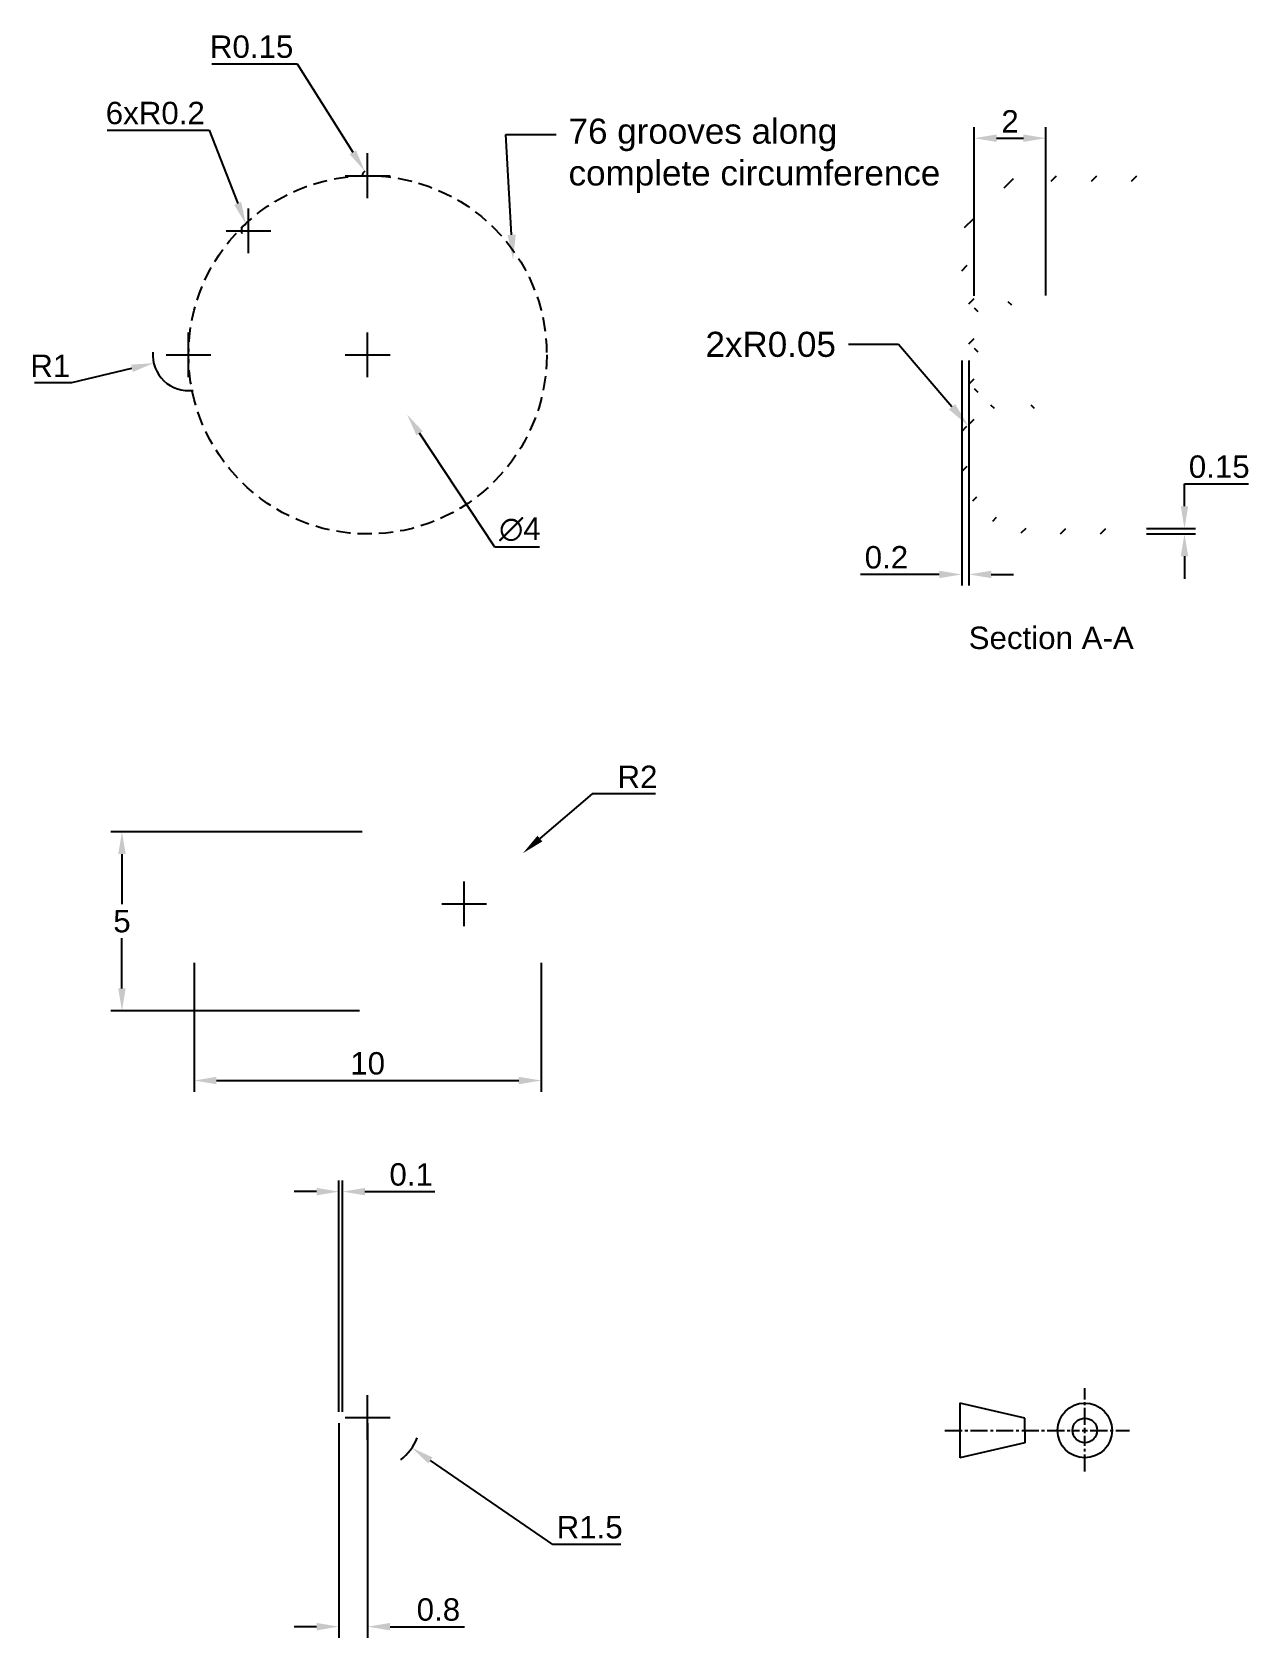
# Paper-space layout 'Layout1' of a CAD drawing. Header units: millimetres. Extents: x 17 to 152, y 8 to 187.
import ezdxf
from ezdxf import colors
from ezdxf.entities.mleader import LeaderData, LeaderLine
from ezdxf.math import Vec2, Vec3

# ---------------------------------------------------------------- set-up
doc = ezdxf.new("R2010")
doc.units = ezdxf.units.MM
doc.linetypes.add('CENTER2', pattern=[28.575000000000003, 19.05, -3.175, 3.175, -3.175])
doc.linetypes.add('HIDDEN2', pattern=[4.762499999999999, 3.175, -1.5875])
doc.layers.add('Layer1', color=252, linetype='Continuous')
doc.layers.add('MD_Annotation', color=7, linetype='Continuous', lineweight=25)
doc.layers.add('MD_Hatching', color=7, linetype='Continuous', lineweight=25)
doc.styles.get("Standard").update_dxf_attribs({"font": 'arial.ttf'})
doc.dimstyles.new('ISO-25', dxfattribs={"dimtxt": 2.5, "dimasz": 2.5, "dimexe": 1.25, "dimexo": 0.625, "dimtad": 1, "dimtih": 1, "dimtoh": 1, "dimdsep": 46, "dimtxsty": 'Standard', "dimcen": 2.5, "dimadec": 0, "dimazin": 0, "dimtfac": 1, "dimtofl": 0, "dimtmove": 0, "dimatfit": 3, "dimfxl": 1, "dimarcsym": 0})

# ---------------------------------------------------------------- blocks, each defined once
blk = doc.blocks.new('*D12')
at = {"layer": 'Defpoints', "color": 0, "transparency": 16777216}
for p in [(34.6441116917639, 84.1444941209839), (73.4124799914797, 84.1444941209839), (73.4124799914797, 70.3656941144202)]:
    blk.add_point(p, dxfattribs=at)
at = {"layer": 'Layer1', "color": 0, "lineweight": -2, "transparency": 16777216}
for p, q in [((34.6441116917639, 83.5194941209839), (34.6441116917639, 69.1156941144202)), ((73.4124799914797, 83.5194941209839), (73.4124799914797, 69.1156941144202)), ((37.1441116917639, 70.3656941144202), (70.9124799914797, 70.3656941144202))]:
    blk.add_line(p, q, dxfattribs=at)
at = {"layer": 'Layer1', "color": 0, "transparency": 16777216}
for points in [[(37.1441116917639, 70.78236078108687), (37.1441116917639, 69.94902744775352), (34.6441116917639, 70.3656941144202)], [(70.9124799914797, 70.78236078108687), (70.9124799914797, 69.94902744775352), (73.4124799914797, 70.3656941144202)]]:
    blk.add_solid(points, dxfattribs=at)
at = {"layer": 'Layer1', "color": 0, "transparency": 16777216, "insert": (54.02829584162179, 72.26712658372442), "char_height": 2.5, "attachment_point": 5}
blk.add_mtext('10', dxfattribs=at)
blk = doc.blocks.new('*D13')
at = {"layer": 'Defpoints', "color": 0, "transparency": 16777216}
for p in [(26.59044612310841, 98.14449412098394), (54.02829584176007, 98.14449412098395), (53.7283295940405, 78.14449412098392)]:
    blk.add_point(p, dxfattribs=at)
at = {"layer": 'Layer1', "color": 0, "lineweight": -2, "transparency": 16777216}
for p, q in [((53.40329584176007, 98.14449412098395), (25.34044612310841, 98.14449412098394)), ((26.59044612310841, 95.64449412098392), (26.59044612310841, 90.04081062848732)), ((26.59044612310841, 80.64449412098391), (26.59044612310841, 86.2481776134805)), ((53.1033295940405, 78.14449412098392), (25.34044612310841, 78.14449412098391))]:
    blk.add_line(p, q, dxfattribs=at)
at = {"layer": 'Layer1', "color": 0, "transparency": 16777216}
for points in [[(26.17377945644174, 95.64449412098392), (27.00711278977507, 95.64449412098392), (26.59044612310841, 98.14449412098394)], [(26.17377945644174, 80.64449412098391), (27.00711278977508, 80.64449412098391), (26.59044612310841, 78.14449412098391)]]:
    blk.add_solid(points, dxfattribs=at)
at = {"layer": 'Layer1', "color": 0, "transparency": 16777216, "insert": (26.59044612310843, 88.1444941209839), "char_height": 2.5, "attachment_point": 5}
blk.add_mtext('5', dxfattribs=at)
blk = doc.blocks.new('*D14')
at = {"layer": 'Defpoints', "color": 0, "transparency": 16777216}
for p in [(71.370668815401, 95.74664599433761), (64.80578856670763, 90.0978522327596)]:
    blk.add_point(p, dxfattribs=at)
at = {"layer": 'Layer1', "color": 0, "lineweight": -2, "transparency": 16777216}
for p, q in [((79.09291353294887, 102.3913015148317), (73.26570408972407, 97.37724137918062)), ((86.16402540198018, 102.3913015148317), (79.09291353294887, 102.3913015148317)), ((64.80578856670763, 87.5978522327596), (64.80578856670763, 92.5978522327596)), ((62.30578856670765, 90.0978522327596), (67.30578856670763, 90.0978522327596))]:
    blk.add_line(p, q, dxfattribs=at)
at = {"layer": 'Layer1', "color": 0, "transparency": 16777216}
blk.add_solid([(72.99393819225023, 97.69308059156779), (73.53746998719791, 97.06140216679344), (71.370668815401, 95.74664599433761)], dxfattribs=at)
at = {"layer": 'Layer1', "color": 0, "transparency": 16777216, "insert": (84.16112635695971, 104.2714174766325), "char_height": 2.5, "attachment_point": 5}
blk.add_mtext('R2', dxfattribs=at)
blk = doc.blocks.new('*D15')
at = {"layer": 'Defpoints', "color": 0, "transparency": 16777216}
for p in [(49.6127883241527, 158.0597393360429), (58.44380335978052, 144.7175815854946)]:
    blk.add_point(p, dxfattribs=at)
at = {"layer": 'Layer1', "color": 0, "lineweight": -2, "transparency": 16777216}
for p, q in [((54.0282958419666, 148.8886604607687), (54.02829584196662, 153.8886604607687)), ((51.5282958419666, 151.3886604607687), (56.52829584196661, 151.3886604607687)), ((68.23397234350813, 129.9263057855512), (59.82364945909737, 142.6328694369714)), ((73.20753987420389, 129.9263057855512), (68.23397234350813, 129.9263057855512))]:
    blk.add_line(p, q, dxfattribs=at)
at = {"layer": 'Layer1', "color": 0, "transparency": 16777216}
blk.add_solid([(60.17110148385124, 142.8628437868576), (59.47619743434353, 142.4028950870853), (58.44380335978052, 144.7175815854946)], dxfattribs=at)
at = {"layer": 'Layer1', "color": 0, "transparency": 16777216, "insert": (71.033256108856, 131.8976563994666), "char_height": 2.5, "attachment_point": 5}
blk.add_mtext('∅4', dxfattribs=at)
blk = doc.blocks.new('*D19')
at = {"layer": 'Defpoints', "color": 0, "transparency": 16777216}
for p in [(120.3719100047534, 151.3886604609195), (121.1719100047534, 151.3886604609195), (121.1719100047534, 126.8700081164977)]:
    blk.add_point(p, dxfattribs=at)
at = {"layer": 'Layer1', "color": 0, "lineweight": -2, "transparency": 16777216}
for p, q in [((120.3719100047534, 150.7636604609195), (120.3719100047534, 125.6200081164977)), ((121.1719100047534, 150.7636604609195), (121.1719100047534, 125.6200081164977)), ((117.8719100047534, 126.8700081164977), (109.0780057231622, 126.8700081164977)), ((123.6719100047534, 126.8700081164977), (126.1719100047534, 126.8700081164977))]:
    blk.add_line(p, q, dxfattribs=at)
at = {"layer": 'Layer1', "color": 0, "transparency": 16777216}
for points in [[(117.8719100047534, 127.2866747831644), (117.8719100047534, 126.4533414498311), (120.3719100047534, 126.8700081164977)], [(123.6719100047534, 127.2866747831644), (123.6719100047534, 126.4533414498311), (121.1719100047534, 126.8700081164977)]]:
    blk.add_solid(points, dxfattribs=at)
at = {"layer": 'Layer1', "color": 0, "transparency": 16777216, "insert": (111.9659661597243, 128.771440585802), "char_height": 2.5, "attachment_point": 5}
blk.add_mtext('0.2', dxfattribs=at)
blk = doc.blocks.new('*D20')
at = {"layer": 'Defpoints', "color": 0, "transparency": 16777216}
for p in [(34.02829584196662, 151.388660460776), (30.13692339153422, 150.4627984559302)]:
    blk.add_point(p, dxfattribs=at)
at = {"layer": 'Layer1', "color": 0, "lineweight": -2, "transparency": 16777216}
for p, q in [((34.02829584196662, 148.888660460776), (34.0282958419666, 153.888660460776)), ((31.52829584196661, 151.388660460776), (36.52829584196662, 151.388660460776)), ((20.98317387779949, 148.2848756318886), (27.70481561001408, 149.8841347029015)), ((16.80940170863169, 148.2848756318886), (20.98317387779949, 148.2848756318886))]:
    blk.add_line(p, q, dxfattribs=at)
blk.add_arc((34.02829584196662, 151.388660460776), 4.000000000000171, 175.478436191558, 277.5067840792984, dxfattribs=at)
at = {"layer": 'Layer1', "color": 0, "transparency": 16777216}
blk.add_solid([(27.60837165117598, 150.2894859998216), (27.80125956885218, 149.4787834059815), (30.13692339153422, 150.4627984559302)], dxfattribs=at)
at = {"layer": 'Layer1', "color": 0, "transparency": 16777216, "insert": (18.58378779321559, 150.1649915936895), "char_height": 2.5, "attachment_point": 5}
blk.add_mtext('R1', dxfattribs=at)
blk = doc.blocks.new('*D21')
at = {"layer": 'Defpoints', "color": 0, "transparency": 16777216}
for p in [(40.42953336544824, 165.9744558670996), (40.72171836247436, 165.2297224063805)]:
    blk.add_point(p, dxfattribs=at)
at = {"layer": 'Layer1', "color": 0, "lineweight": -2, "transparency": 16777216}
for p, q in [((24.93516290685879, 176.4732119530353), (36.31050397097884, 176.4732119530353)), ((36.31050397097884, 176.4732119530353), (39.51645524974295, 168.3017479318436)), ((40.72171836247436, 162.7297224063805), (40.72171836247437, 167.7297224063805)), ((38.22171836247436, 165.2297224063805), (43.22171836247435, 165.2297224063805))]:
    blk.add_line(p, q, dxfattribs=at)
blk.add_arc((40.72171836247436, 165.2297224063805), 0.8000000000011767, 109.4645550494458, 200.9464701738907, dxfattribs=at)
at = {"layer": 'Layer1', "color": 0, "transparency": 16777216}
blk.add_solid([(39.90433726053361, 168.4539276177944), (39.12857323895228, 168.1495682458927), (40.42953336544824, 165.9744558670996)], dxfattribs=at)
at = {"layer": 'Layer1', "color": 0, "transparency": 16777216, "insert": (30.31033343891883, 178.3746444223396), "char_height": 2.5, "attachment_point": 5}
blk.add_mtext('6xR0.2', dxfattribs=at)
blk = doc.blocks.new('*D23')
at = {"layer": 'Defpoints', "color": 0, "transparency": 16777216}
for p in [(140.3719100047477, 131.9886604609254), (140.3719100047476, 131.3976604609323), (145.2542884399525, 131.9886604609254)]:
    blk.add_point(p, dxfattribs=at)
at = {"layer": 'Layer1', "color": 0, "lineweight": -2, "transparency": 16777216}
for p, q in [((145.2542884399525, 134.4886604609254), (145.2542884399525, 136.9886604609254)), ((145.2542884399525, 136.9886604609254), (152.3919078123945, 136.9886604609254)), ((140.9969100047477, 131.9886604609254), (146.5042884399525, 131.9886604609254)), ((140.9969100047476, 131.3976604609323), (146.5042884399525, 131.3976604609323)), ((145.2542884399525, 128.8976604609323), (145.2542884399525, 126.3976604609323))]:
    blk.add_line(p, q, dxfattribs=at)
at = {"layer": 'Layer1', "color": 0, "transparency": 16777216}
for points in [[(144.8376217732858, 134.4886604609254), (145.6709551066191, 134.4886604609254), (145.2542884399525, 131.9886604609254)], [(144.8376217732858, 128.8976604609323), (145.6709551066191, 128.8976604609323), (145.2542884399525, 131.3976604609323)]]:
    blk.add_solid(points, dxfattribs=at)
at = {"layer": 'Layer1', "color": 0, "transparency": 16777216, "insert": (149.1355981261735, 138.8900929302295), "char_height": 2.5, "attachment_point": 5}
blk.add_mtext('0.15', dxfattribs=at)
blk = doc.blocks.new('*D24')
at = {"layer": 'Defpoints', "color": 0, "transparency": 16777216}
for p in [(129.7719100047552, 175.5759823163837), (121.7719100047552, 157.358591867536), (129.7719100047552, 157.3886604609195)]:
    blk.add_point(p, dxfattribs=at)
at = {"layer": 'Layer1', "color": 0, "lineweight": -2, "transparency": 16777216}
for p, q in [((121.7719100047552, 157.983591867536), (121.7719100047552, 176.8259823163837)), ((129.7719100047552, 158.0136604609195), (129.7719100047552, 176.8259823163837)), ((124.2719100047552, 175.5759823163837), (127.2719100047552, 175.5759823163837))]:
    blk.add_line(p, q, dxfattribs=at)
at = {"layer": 'Layer1', "color": 0, "transparency": 16777216}
for points in [[(124.2719100047552, 175.9926489830504), (124.2719100047552, 175.1593156497171), (121.7719100047552, 175.5759823163837)], [(127.2719100047552, 175.9926489830504), (127.2719100047552, 175.1593156497171), (129.7719100047552, 175.5759823163837)]]:
    blk.add_solid(points, dxfattribs=at)
at = {"layer": 'Layer1', "color": 0, "transparency": 16777216, "insert": (125.7719100047552, 177.4560982781845), "char_height": 2.5, "attachment_point": 5}
blk.add_mtext('2', dxfattribs=at)
blk = doc.blocks.new('*D28')
at = {"layer": 'Defpoints', "color": 0, "transparency": 16777216}
for p in [(54.02829584175925, 32.7459616281776), (58.97847760783348, 29.35543062509987)]:
    blk.add_point(p, dxfattribs=at)
at = {"layer": 'Layer1', "color": 0, "lineweight": -2, "transparency": 16777216}
for p, q in [((54.02829584175925, 30.2459616281776), (54.02829584175925, 35.2459616281776)), ((51.52829584175924, 32.7459616281776), (56.52829584175925, 32.74596162817761)), ((74.71504567867888, 18.57697350016925), (61.0410533436976, 27.94270937381758)), ((82.30286968959295, 18.57697350016925), (74.71504567867888, 18.57697350016925))]:
    blk.add_line(p, q, dxfattribs=at)
blk.add_arc((54.02829584175925, 32.7459616281776), 6.000000000000437, 308.1992630014458, 337.528183563709, dxfattribs=at)
at = {"layer": 'Layer1', "color": 0, "transparency": 16777216}
blk.add_solid([(61.27650688557799, 28.2864719964616), (60.80559980181722, 27.59894675117356), (58.97847760783348, 29.35543062509987)], dxfattribs=at)
at = {"layer": 'Layer1', "color": 0, "transparency": 16777216, "insert": (78.82145768413594, 20.47840596947347), "char_height": 2.5, "attachment_point": 5}
blk.add_mtext('R1.5', dxfattribs=at)
blk = doc.blocks.new('*D30')
at = {"layer": 'Defpoints', "color": 0, "transparency": 16777216}
for p in [(50.82829584175856, 32.74596162817465), (54.02829584175929, 32.74596162817465), (54.02829584175929, 9.38463798489272)]:
    blk.add_point(p, dxfattribs=at)
at = {"layer": 'Layer1', "color": 0, "lineweight": -2, "transparency": 16777216}
for p, q in [((50.82829584175856, 32.12096162817465), (50.82829584175856, 8.13463798489272)), ((54.02829584175929, 32.12096162817465), (54.02829584175929, 8.13463798489272)), ((48.32829584175856, 9.38463798489272), (45.82829584175856, 9.38463798489272)), ((56.52829584175929, 9.38463798489272), (64.83491248568835, 9.38463798489272))]:
    blk.add_line(p, q, dxfattribs=at)
at = {"layer": 'Layer1', "color": 0, "transparency": 16777216}
for points in [[(48.32829584175856, 9.801304651559386), (48.32829584175856, 8.967971318226054), (50.82829584175856, 9.38463798489272)], [(56.52829584175929, 9.801304651559386), (56.52829584175929, 8.967971318226054), (54.02829584175929, 9.38463798489272)]]:
    blk.add_solid(points, dxfattribs=at)
at = {"layer": 'Layer1', "color": 0, "transparency": 16777216, "insert": (61.93160416372382, 11.28607045419695), "char_height": 2.5, "attachment_point": 5}
blk.add_mtext('0.8', dxfattribs=at)
blk = doc.blocks.new('*D31')
at = {"layer": 'Defpoints', "color": 0, "transparency": 16777216}
for p in [(51.22829584176002, 57.96161019006126), (50.82829584175856, 32.74596162817465), (51.22829584176002, 32.74596162817465)]:
    blk.add_point(p, dxfattribs=at)
at = {"layer": 'Layer1', "color": 0, "lineweight": -2, "transparency": 16777216}
for p, q in [((50.82829584175856, 33.37096162817465), (50.82829584175856, 59.21161019006126)), ((51.22829584176002, 33.37096162817465), (51.22829584176002, 59.21161019006126)), ((48.32829584175856, 57.96161019006126), (45.82829584175856, 57.96161019006126)), ((53.72829584176002, 57.96161019006126), (61.54719079401104, 57.96161019006126))]:
    blk.add_line(p, q, dxfattribs=at)
at = {"layer": 'Layer1', "color": 0, "transparency": 16777216}
for points in [[(48.32829584175856, 58.37827685672793), (48.32829584175856, 57.5449435233946), (50.82829584175856, 57.96161019006126)], [(53.72829584176002, 58.37827685672793), (53.72829584176002, 57.5449435233946), (51.22829584176002, 57.96161019006126)]]:
    blk.add_solid(points, dxfattribs=at)
at = {"layer": 'Layer1', "color": 0, "transparency": 16777216, "insert": (58.88774331788553, 59.8630426593655), "char_height": 2.5, "attachment_point": 5}
blk.add_mtext('0.1', dxfattribs=at)
blk = doc.blocks.new('*D32')
at = {"layer": 'Defpoints', "color": 0, "transparency": 16777216}
for p in [(53.70814736332913, 171.8961099179933), (54.02829584196662, 171.388660460776)]:
    blk.add_point(p, dxfattribs=at)
at = {"layer": 'Layer1', "color": 0, "lineweight": -2, "transparency": 16777216}
for p, q in [((36.61721389227006, 183.8802309825692), (46.14739806689505, 183.8802309825692)), ((46.14739806689505, 183.8802309825692), (52.3741953690137, 174.0104826563869)), ((54.02829584196661, 168.888660460776), (54.02829584196662, 173.888660460776)), ((51.52829584196662, 171.388660460776), (56.52829584196663, 171.388660460776))]:
    blk.add_line(p, q, dxfattribs=at)
blk.add_arc((54.02829584196662, 171.388660460776), 0.6000000000033623, 122.2477157123119, 180.8594689256356, dxfattribs=at)
at = {"layer": 'Layer1', "color": 0, "transparency": 16777216}
blk.add_solid([(52.72659082541261, 174.2328079887728), (52.02179991261477, 173.788157324001), (53.70814736332913, 171.8961099179933)], dxfattribs=at)
at = {"layer": 'Layer1', "color": 0, "transparency": 16777216, "insert": (41.06980597958245, 185.7816634518734), "char_height": 2.5, "attachment_point": 5}
blk.add_mtext('R0.15', dxfattribs=at)
blk = doc.blocks.new('*U34')
at = {"color": 0, "linetype": 'CENTER2', "ltscale": 0.1, "transparency": 16777216}
for p, q in [((0, 0.6099101490619434), (0, 4.7124114262333)), ((-15.61834702373653, 0), (-0.6099101490619425, 0)), ((0.6099101490619434, 0), (4.998308251712388, 0)), ((0, -4.592328034685028), (0, -0.6099101490619434))]:
    blk.add_line(p, q, dxfattribs=at)
at = {"color": 0, "linetype": 'Continuous', "ltscale": 0.1, "transparency": 16777216}
for p, q in [((-0.3049550745309717, 0), (0.3049550745309717, 0)), ((0, -0.3049550745309717), (0, 0.3049550745309717))]:
    blk.add_line(p, q, dxfattribs=at)

psp = doc.layouts.get("Layout1")

# ---------------------------------------------------------------- hatches: boundary and pattern name
at = {"layer": 'MD_Hatching'}
h = psp.add_hatch(dxfattribs=at)
h.set_pattern_fill('ANSI31', color=256, style=0)
h.set_pattern_definition([(45, (0, 0), (-2.245064030267288, 2.245064030267288), [])])
edge = h.paths.add_edge_path(flags=0)
edge.add_spline(control_points=[(120.3719100047558, 159.566684733308), (120.3719100047558, 159.5419137005324), (120.3776981507118, 159.5127574452924), (120.396618514873, 159.467006137035), (120.4130873810619, 159.4423074672538), (120.4480131591054, 159.407322312308), (120.4726381366056, 159.3908335570659), (120.5182271621856, 159.3719187914512), (120.5472491915105, 159.3661338077736), (120.5719100047558, 159.3661338077736)], knot_values=[0.007414562520940926, 0.007414562520940926, 0.007414562520940926, 0.007414562520940926, 0.009272389979089525, 0.009272389979089525, 0.01112775365904455, 0.01112775365904455, 0.01297997842597006, 0.01297997842597006, 0.01482953941936665, 0.01482953941936665, 0.01482953941936665, 0.01482953941936665], degree=3, periodic=0)
edge.add_line((120.5719100047558, 159.3661338077736), (120.9719100047558, 159.3661338077735))
edge.add_spline(control_points=[(120.9719100047558, 159.3661338077736), (120.9965881814687, 159.3661338077736), (121.0256298571444, 159.3603408000563), (121.0712457596975, 159.3413998656358), (121.0958810718731, 159.3248888229862), (121.1307873745356, 159.2898824867193), (121.1472339083362, 159.2651923714918), (121.1661298306848, 159.2194599484769), (121.1719100047557, 159.190315002433), (121.1719100047557, 159.165554506731)], knot_values=[0, 0, 0, 0, 0.001850863253469141, 0.001850863253469141, 0.003704399922917421, 0.003704399922917421, 0.005558544629682461, 0.005558544629682461, 0.007415581807285927, 0.007415581807285927, 0.007415581807285927, 0.007415581807285927], degree=3, periodic=0)
edge.add_line((121.1719100047557, 159.165554506731), (121.1719100047511, 143.6117664151202))
edge.add_spline(control_points=[(121.1719100047511, 143.6117664151202), (121.1719100047511, 143.5870059194183), (121.1661298306801, 143.5578609733743), (121.1472339083316, 143.5121285503594), (121.1307873745309, 143.4874384351319), (121.0958810718683, 143.4524320988651), (121.0712457596927, 143.4359210562154), (121.0256298571397, 143.4169801217949), (120.996588181464, 143.4111871140776), (120.9719100047511, 143.4111871140776)], knot_values=[-0.00741558180728593, -0.00741558180728593, -0.00741558180728593, -0.00741558180728593, -0.005558544629682464, -0.005558544629682464, -0.003704399922917424, -0.003704399922917424, -0.001850863253469143, -0.001850863253469143, 0, 0, 0, 0], degree=3, periodic=0)
edge.add_line((120.9719100047511, 143.4111871140776), (120.5719100047511, 143.4111871140777))
edge.add_spline(control_points=[(120.571910004751, 143.4111871140776), (120.5472491915058, 143.4111871140776), (120.5182271621808, 143.4054021304), (120.4726381366008, 143.3864873647854), (120.4480131591006, 143.3699986095432), (120.4130873810571, 143.3350134545974), (120.3966185148682, 143.3103147848162), (120.377698150707, 143.2645634765588), (120.371910004751, 143.2354072213188), (120.371910004751, 143.2106361885433)], knot_values=[0.01482953941936665, 0.01482953941936665, 0.01482953941936665, 0.01482953941936665, 0.01667910041276324, 0.01667910041276324, 0.01853132517968875, 0.01853132517968875, 0.02038668885964378, 0.02038668885964378, 0.02224451631779237, 0.02224451631779237, 0.02224451631779237, 0.02224451631779237], degree=3, periodic=0)
edge.add_line((120.371910004751, 143.2106361885433), (120.3719100047499, 139.40366646845))
edge.add_spline(control_points=[(120.3719100047499, 139.40366646845), (120.3719100047496, 138.4150522403086), (120.6031211913437, 137.2514642377091), (121.3592076430913, 135.4254234523426), (122.0175298086993, 134.4397243137512), (123.413939671178, 133.0429194917308), (124.3989668362782, 132.3845364793947), (126.2230497244998, 131.6288086226944), (127.3848044319678, 131.3976604609313), (128.3719100047475, 131.3976604609313)], knot_values=[-0.2963115649038834, -0.2963115649038834, -0.2963115649038834, -0.2963115649038834, -0.2221654977932743, -0.2221654977932743, -0.1480828036700725, -0.1480828036700725, -0.07403291795847622, -0.07403291795847622, 0, 0, 0, 0], degree=3, periodic=0)
edge.add_line((128.3719100047475, 131.3976604609313), (140.3719100047475, 131.3976604609312))
edge.add_line((140.3719100047475, 131.3976604609312), (140.3719100047477, 131.9979389426355))
edge.add_line((140.3719100047477, 131.9979389426355), (128.3719100047477, 131.9979389426391))
edge.add_spline(control_points=[(128.3719100047477, 131.9979389426389), (127.4588444463657, 131.9979389426389), (126.3842306001883, 132.2117538851119), (124.696959165408, 132.9108127057059), (123.785809402761, 133.519831137924), (122.4941228860328, 134.81190843011), (121.8851701325385, 135.7237089218977), (121.1857853335825, 137.4128388456068), (120.9719100047496, 138.4891796206937), (120.9719100047499, 139.40366646845)], knot_values=[0, 0, 0, 0, 0.06847991687864875, 0.06847991687864875, 0.136976533490857, 0.136976533490857, 0.2055046867158352, 0.2055046867158352, 0.2740912002975894, 0.2740912002975894, 0.2740912002975894, 0.2740912002975894], degree=3, periodic=0)
edge.add_line((120.9719100047499, 139.40366646845), (120.9719100047509, 142.809611504329))
edge.add_spline(control_points=[(120.9719100047509, 142.809611504329), (121.0705590820998, 142.809611504329), (121.1866556318596, 142.8327448871089), (121.3690117701967, 142.9083852664933), (121.4675071048377, 142.9743191881532), (121.6072028542073, 143.1142276457995), (121.6730726547155, 143.2130044493083), (121.7487595483043, 143.3960126810534), (121.771910004751, 143.5126624227614), (121.7719100047511, 143.6117664151191)], knot_values=[0, 0, 0, 0, 0.007398680801165663, 0.007398680801165663, 0.01480660860992007, 0.01480660860992007, 0.02222693740421928, 0.02222693740421928, 0.02965973683113588, 0.02965973683113588, 0.02965973683113588, 0.02965973683113588], degree=3, periodic=0)
edge.add_line((121.7719100047511, 143.6117664151191), (121.7719100047517, 145.4187290543114))
edge.add_line((121.7719100047517, 145.4187290543114), (121.7719100047552, 157.3585918675399))
edge.add_line((121.7719100047552, 157.3585918675399), (121.7719100047557, 159.165554506731))
edge.add_spline(control_points=[(121.7719100047557, 159.165554506731), (121.7719100047557, 159.2646584990898), (121.7487595483091, 159.3813082407978), (121.6730726547204, 159.5643164725429), (121.6072028542122, 159.6630932760518), (121.4675071048427, 159.803001733698), (121.3690117702017, 159.868935655358), (121.1866556318647, 159.9445760347423), (121.0705590821049, 159.9677094175222), (120.971910004756, 159.9677094175222)], knot_values=[-0.02965973683113589, -0.02965973683113589, -0.02965973683113589, -0.02965973683113589, -0.02222693740421929, -0.02222693740421929, -0.01480660860992007, -0.01480660860992007, -0.007398680801165666, -0.007398680801165666, 0, 0, 0, 0], degree=3, periodic=0)
edge.add_line((120.971910004756, 159.9677094175222), (120.971910004757, 163.3736544534013))
edge.add_spline(control_points=[(120.971910004757, 163.3736544534001), (120.9719100047573, 164.2881413011576), (121.1857853335908, 165.3644820762445), (121.8851701325478, 167.0536119999535), (122.4941228860426, 167.9654124917413), (123.7858094027716, 169.2574897839249), (124.696959165419, 169.8665082161431), (126.3842306001997, 170.5655670367348), (127.4588444463772, 170.7793819792078), (128.3719100047592, 170.7793819792078)], knot_values=[-0.2740912002975895, -0.2740912002975895, -0.2740912002975895, -0.2740912002975895, -0.2055046867158352, -0.2055046867158352, -0.136976533490857, -0.136976533490857, -0.06847991687864874, -0.06847991687864874, 0, 0, 0, 0], degree=3, periodic=0)
edge.add_line((128.3719100047592, 170.7793819792078), (140.3719100047592, 170.7793819792042))
edge.add_line((140.3719100047592, 170.7793819792042), (140.3719100047593, 171.3796604609199))
edge.add_line((140.3719100047593, 171.3796604609199), (128.3719100047593, 171.3796604609235))
edge.add_spline(control_points=[(128.3719100047593, 171.3796604609154), (127.3848044319797, 171.3796604609154), (126.2230497245115, 171.1485122991546), (124.3989668362895, 170.3927844424543), (123.4139396711888, 169.7344014301182), (122.0175298087093, 168.3375966081001), (121.3592076431008, 167.3518974695087), (120.6031211913521, 165.5258566841421), (120.3719100047573, 164.3622686815427), (120.371910004757, 163.3736544534013)], knot_values=[0, 0, 0, 0, 0.07403291795847627, 0.07403291795847627, 0.1480828036700727, 0.1480828036700727, 0.2221654977932745, 0.2221654977932745, 0.2963115649038837, 0.2963115649038837, 0.2963115649038837, 0.2963115649038837], degree=3, periodic=0)
edge.add_line((120.371910004757, 163.3736544534013), (120.3719100047559, 159.566684733308))
h = psp.add_hatch(dxfattribs=at)
h.set_pattern_fill('ANSI31', color=256, angle=90, style=0)
h.set_pattern_definition([(135, (0, 0), (-2.245064030267288, -2.245064030267288), [])])
h.paths.add_polyline_path([(121.7719100047517, 145.4187290543114), (129.7719100047516, 145.418729054309), (129.7719100047518, 145.8208888241124), (122.1719100047518, 145.8208888241147), (122.1719100047551, 156.9564320977365), (129.7719100047551, 156.9564320977343), (129.7719100047552, 157.3585918675376), (121.7719100047552, 157.35859186754)], flags=0)

# ---------------------------------------------------------------- linework, layer by layer
for p, q in [((120.1549775775793, 34.34821618010187), (120.1549775775793, 28.24911468948244)), ((127.4143486852677, 32.67339589675498), (120.1549775775793, 34.34821618010187)), ((127.4143486852677, 31.29866543479216), (127.4143486852677, 32.67339589675498)), ((127.4143486852677, 31.29866543479216), (127.4143486852677, 29.92393497282933)), ((127.4143486852677, 29.92393497282933), (120.1549775775793, 28.24911468948244))]:
    psp.add_line(p, q)
at = {"linetype": 'HIDDEN2', "ltscale": 0.5, "transparency": 33554508}
psp.add_circle((54.0282958419666, 151.3886604607667), 19.99999999999998, dxfattribs=at)
for radius in [3.049550745309717, 1.374730461962825]:
    psp.add_circle((134.125842463462, 31.29866543479216), radius)

# ---------------------------------------------------------------- block references
at = {"linetype": 'CENTER2', "ltscale": 0.1}
psp.add_blockref('*U34', (134.125842463462, 31.29866543479216), dxfattribs=at)

# ---------------------------------------------------------------- texts
at = {"layer": 'MD_Annotation', "insert": (130.3719100047541, 118.5075887039034), "char_height": 2.5, "width": 82.1057008083034, "attachment_point": 8}
psp.add_mtext('Section A-A ', dxfattribs=at)

# ---------------------------------------------------------------- dimensions: what is measured, and where the dimension line sits
at = {"layer": 'Layer1'}
for center, mpoint, picture, middle in [((54.02829584196662, 171.388660460776), (53.70814736332913, 171.8961099179933), '*D32', (41.06980597958245, 183.8802309825692)), ((34.02829584196662, 151.388660460776), (30.13692339153422, 150.4627984559302), '*D20', (20.98317387779949, 148.2848756318886)), ((54.02829584175925, 32.7459616281776), (58.97847760783348, 29.35543062509987), '*D28', (78.82145768413594, 18.57697350016924))]:
    dim = psp.add_radius_dim(center=center, mpoint=mpoint, dimstyle='ISO-25', override={"dimlfac": -0.25}, dxfattribs=at)
    dim.commit()
    dim.dimension.update_dxf_attribs({"geometry": picture, "text_midpoint": middle, "dimtype": 164})
for center, mpoint, text, picture, middle in [((40.72171836247436, 165.2297224063805), (40.42953336544824, 165.9744558670996), '6x<>', '*D21', (30.31033343891883, 176.4732119530353)), ((64.80578856670763, 90.0978522327596), (71.370668815401, 95.74664599433761), 'R2', '*D14', (84.16112635695971, 102.3913015148317))]:
    dim = psp.add_radius_dim(center=center, mpoint=mpoint, text=text, dimstyle='ISO-25', override={"dimlfac": -0.25}, dxfattribs=at)
    dim.commit()
    dim.dimension.update_dxf_attribs({"geometry": picture, "text_midpoint": middle, "dimtype": 164})
for base, p1, p2, picture, middle in [((129.7719100047552, 175.5759823163837), (121.7719100047552, 157.358591867536), (129.7719100047552, 157.3886604609195), '*D24', (125.7719100047552, 175.5759823163837)), ((121.1719100047534, 126.8700081164977), (120.3719100047534, 151.3886604609195), (121.1719100047534, 151.3886604609195), '*D19', (111.9659661597243, 126.8700081164977))]:
    dim = psp.add_linear_dim(base=base, p1=p1, p2=p2, dimstyle='ISO-25', override={"dimlfac": -0.25}, dxfattribs=at)
    dim.commit()
    dim.dimension.update_dxf_attribs({"geometry": picture, "text_midpoint": middle, "dimtype": 160})
dim = psp.add_diameter_dim_2p(p1=(49.6127883241527, 158.0597393360429), p2=(58.44380335978052, 144.7175815854946), dimstyle='ISO-25', override={"dimlfac": -0.25}, dxfattribs=at)
dim.commit()
dim.dimension.update_dxf_attribs({"geometry": '*D15', "text_midpoint": (71.033256108856, 129.9263057855512), "dimtype": 163})
for base, p1, p2, picture, middle in [((145.2542884399525, 131.9886604609254), (140.3719100047475, 131.3976604609322), (140.3719100047477, 131.9886604609253), '*D23', (149.1355981261735, 138.8900929302295)), ((26.59044612310841, 98.14449412098394), (53.72832959404047, 78.1444941209839), (54.02829584176004, 98.1444941209839), '*D13', (26.59044612310843, 88.1444941209839))]:
    dim = psp.add_linear_dim(base=base, p1=p1, p2=p2, angle=90, dimstyle='ISO-25', override={"dimlfac": -0.25}, dxfattribs=at)
    dim.commit()
    dim.dimension.update_dxf_attribs({"geometry": picture, "text_midpoint": middle})
dim = psp.add_linear_dim(base=(73.4124799914797, 70.3656941144202), p1=(34.6441116917639, 84.1444941209839), p2=(73.4124799914797, 84.1444941209839), text='10', dimstyle='ISO-25', override={"dimlfac": -0.25}, dxfattribs=at)
dim.commit()
dim.dimension.update_dxf_attribs({"geometry": '*D12', "text_midpoint": (54.02829584162179, 70.3656941144202), "dimtype": 160})
for base, p2, picture, middle in [((51.22829584176002, 57.96161019006126), (51.22829584176002, 32.74596162817465), '*D31', (58.88774331788553, 59.8630426593655)), ((54.02829584175929, 9.38463798489272), (54.02829584175929, 32.74596162817465), '*D30', (61.93160416372382, 11.28607045419695))]:
    dim = psp.add_linear_dim(base=base, p1=(50.82829584175856, 32.74596162817465), p2=p2, dimstyle='ISO-25', override={"dimlfac": -0.25}, dxfattribs=at)
    dim.commit()
    dim.dimension.update_dxf_attribs({"geometry": picture, "text_midpoint": middle})

# ---------------------------------------------------------------- leaders
ml = psp.add_multileader_mtext('Standard', dxfattribs=at)
ml.set_content('76 grooves along \\Pcomplete circumference ', color=256)
ml.set_leader_properties()
ml.build(insert=Vec2(0, 0))
ml.multileader.update_dxf_attribs({"arrow_head_size": 2.8, "scale": 0.7})
ctx = ml.context
ctx.base_point, ctx.scale, ctx.char_height, ctx.arrow_head_size, ctx.landing_gap_size, ctx.plane_origin = Vec3(75.06764559258895, 175.9760986936768), 0.7, 2.8, 2.8, 1.4, Vec3(70.26932551993815, 161.9994547288412)
notes = []
notes.append((ctx, [(0, (1, 1, 0), (69.46764559258895, 175.9760986936768), (1, 0), 5.6, [(0, [(70.26932551993815, 161.9994547288412)], 0, [])])]))
ctx.mtext.insert, ctx.mtext.flow_direction = Vec3(76.46764559258895, 177.764775364891), 5
ml = psp.add_multileader_mtext('Standard', dxfattribs=at)
ml.set_content('2xR0.05', color=256)
ml.set_leader_properties()
ml.build(insert=Vec2(0, 0))
ml.multileader.update_dxf_attribs({"arrow_head_size": 2.8, "scale": 0.7})
ctx = ml.context
ctx.base_point, ctx.scale, ctx.char_height, ctx.arrow_head_size, ctx.landing_gap_size, ctx.plane_origin = Vec3(90.62771660743712, 152.5402473059455), 0.7, 2.8, 2.8, 1.4, Vec3(121.1134353623573, 143.4700367929743)
ctx.text_align_type = 2
notes.append((ctx, [(0, (1, 1, 0), (113.3256702227168, 152.5402473059455), (-1, 0), 5.6, [(0, [(121.1134353623573, 143.4700367929743)], 0, [])])]))
ctx.mtext.insert, ctx.mtext.alignment, ctx.mtext.flow_direction = Vec3(106.3256702227168, 153.9641217943493), 3, 5
for ctx, leaders in notes:
    for number, flags, end, landing, length, lines in leaders:
        leader = LeaderData()
        leader.index, (leader.has_last_leader_line, leader.has_dogleg_vector, leader.attachment_direction) = number, flags
        leader.last_leader_point, leader.dogleg_vector, leader.dogleg_length = Vec3(end), Vec3(landing), length
        for number, points, colour, breaks in lines:
            line = LeaderLine()
            line.index, line.vertices, line.color, line.breaks = number, Vec3.list(points), colors.encode_raw_color(colour), breaks
            leader.lines.append(line)
        ctx.leaders.append(leader)

doc.saveas('drawing.dxf')
